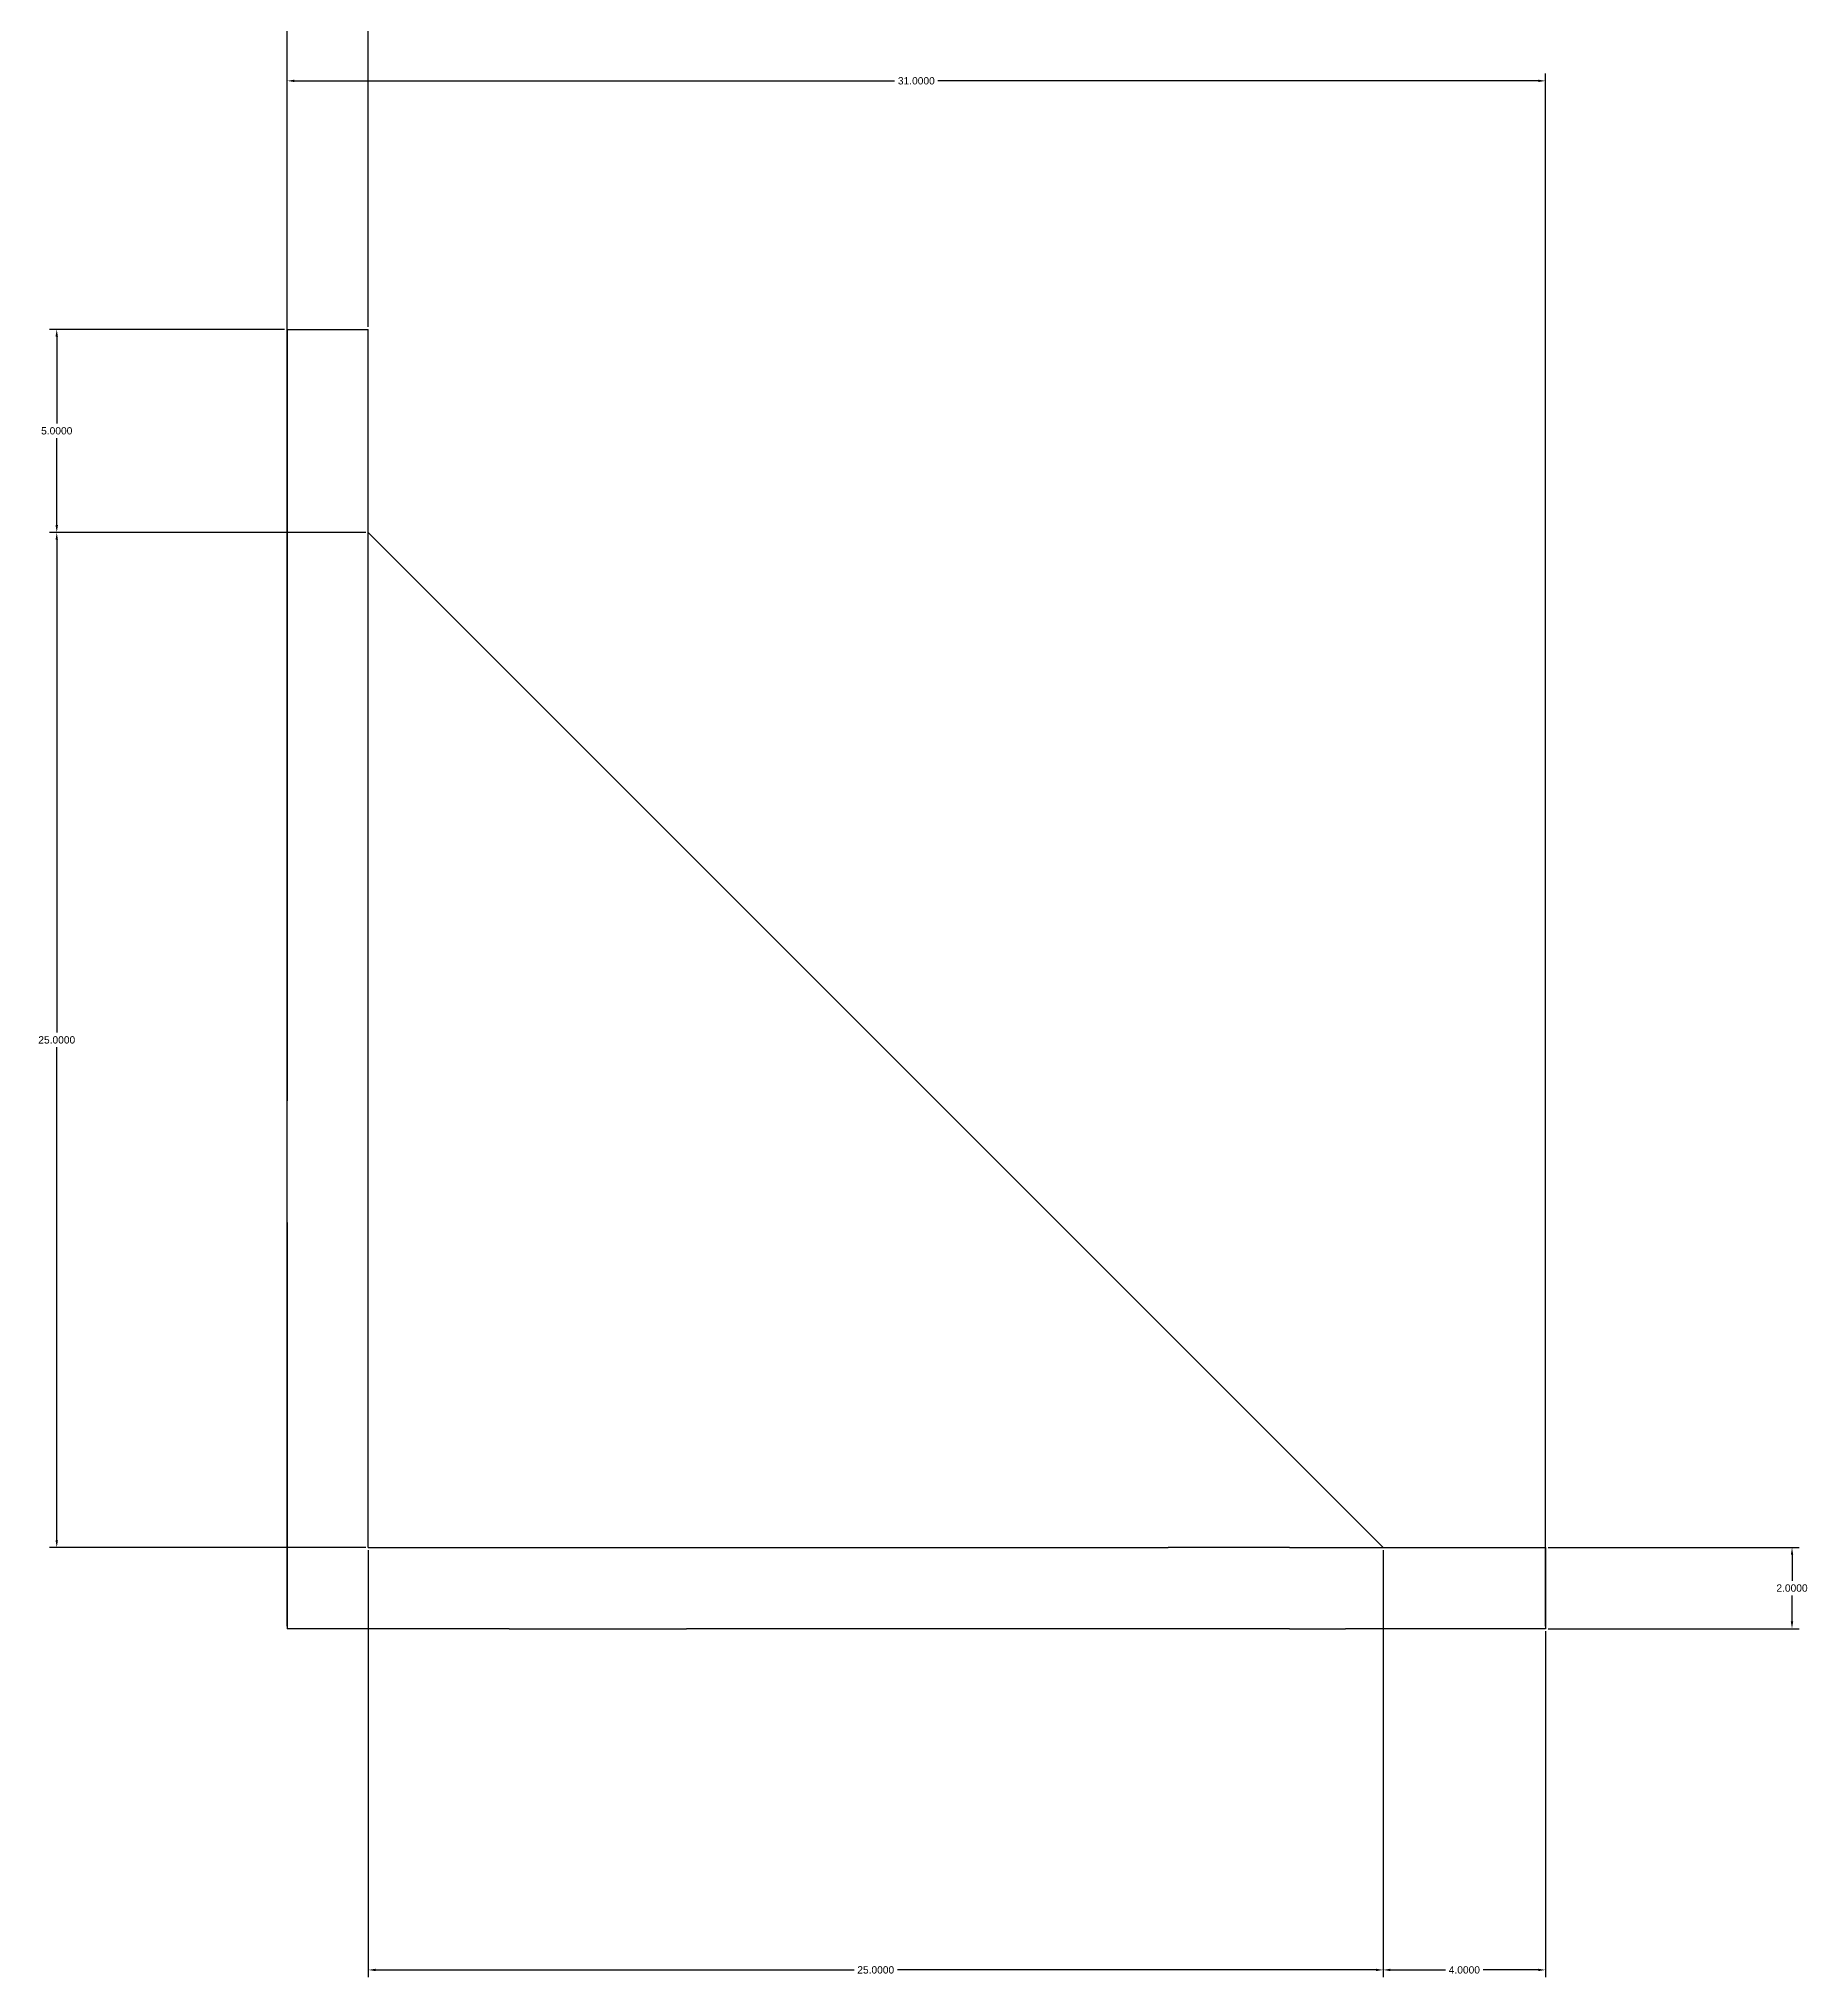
# Model space of a CAD drawing. Header units: millimetres. Extents: x -7 to 1163, y -7 to 637.
# Drawn here: x 113.84 to 157.4, y 335.95 to 383.69 of the extents above; entities that cross this region are included whole.
import ezdxf

# ---------------------------------------------------------------- set-up
doc = ezdxf.new("R2010")
doc.units = ezdxf.units.MM
doc.layers.get('DEFPOINTS').update_dxf_attribs({"lineweight": 18})
doc.layers.add('DIM', color=1, linetype='Continuous', lineweight=18)
doc.styles.get("Standard").update_dxf_attribs({"font": 'arial.ttf'})
doc.dimstyles.get("Standard").update_dxf_attribs({"dimtxt": 0.18, "dimasz": 0.18, "dimexe": 0.18, "dimexo": 0.0625, "dimgap": 0.09, "dimtad": 0, "dimtih": 1, "dimtoh": 1, "dimdec": 4, "dimzin": 0, "dimdsep": 46, "dimtxsty": 'Standard', "dimcen": 0.09, "dimadec": 0, "dimazin": 0, "dimtfac": 1, "dimtdec": 4, "dimtofl": 0, "dimtmove": 0, "dimatfit": 3, "dimfxl": 1, "dimtolj": 1, "dimtzin": 0, "dimarcsym": 0})

# ---------------------------------------------------------------- blocks, each defined once
blk = doc.blocks.new('*D112')
at = {"layer": 'DEFPOINTS', "color": 0, "ltscale": 5, "transparency": 16777216}
for p in [(150.953, 382.65), (119.953, 344.53), (150.953, 344.53)]:
    blk.add_point(p, dxfattribs=at)
at = {"layer": 'DIM', "color": 0, "lineweight": -2, "ltscale": 5, "transparency": 16777216}
for p, q in [((119.953, 344.592), (119.953, 382.83)), ((120.133, 382.65), (134.919, 382.65)), ((150.773, 382.65), (135.986, 382.65)), ((150.953, 344.592), (150.953, 382.83))]:
    blk.add_line(p, q, dxfattribs=at)
at = {"layer": 'DIM', "color": 0, "ltscale": 5, "transparency": 16777216}
for points in [[(120.133, 382.68), (120.133, 382.62), (119.953, 382.65)], [(150.773, 382.68), (150.773, 382.62), (150.953, 382.65)]]:
    blk.add_solid(points, dxfattribs=at)
at = {"layer": 'DIM', "color": 0, "ltscale": 5, "transparency": 16777216, "insert": (135.453, 382.65), "char_height": 0.18, "attachment_point": 5}
blk.add_mtext('\\A1;31.0000', dxfattribs=at)
blk = doc.blocks.new('*D113')
at = {"layer": 'DEFPOINTS', "color": 0, "ltscale": 5, "transparency": 16777216}
for p in [(121.953, 391.397), (119.953, 376.53), (121.953, 376.53)]:
    blk.add_point(p, dxfattribs=at)
at = {"layer": 'DIM', "color": 0, "lineweight": -2, "ltscale": 5, "transparency": 16777216}
for p, q in [((119.953, 376.592), (119.953, 391.577)), ((121.953, 376.592), (121.953, 391.577)), ((120.133, 391.397), (121.773, 391.397)), ((121.953, 391.397), (122.133, 391.397))]:
    blk.add_line(p, q, dxfattribs=at)
at = {"layer": 'DIM', "color": 0, "ltscale": 5, "transparency": 16777216}
for points in [[(120.133, 391.427), (120.133, 391.367), (119.953, 391.397)], [(121.773, 391.427), (121.773, 391.367), (121.953, 391.397)]]:
    blk.add_solid(points, dxfattribs=at)
at = {"layer": 'DIM', "color": 0, "ltscale": 5, "transparency": 16777216, "insert": (122.598, 391.397), "char_height": 0.18, "attachment_point": 5}
blk.add_mtext('\\A1;2.0000', dxfattribs=at)
blk = doc.blocks.new('*D114')
at = {"layer": 'DEFPOINTS', "color": 0, "ltscale": 5, "transparency": 16777216}
for p in [(121.953, 346.53), (146.953, 346.53), (146.953, 336.126)]:
    blk.add_point(p, dxfattribs=at)
at = {"layer": 'DIM', "color": 0, "lineweight": -2, "ltscale": 5, "transparency": 16777216}
for p, q in [((121.953, 346.467), (121.953, 335.946)), ((146.953, 346.467), (146.953, 335.946)), ((122.133, 336.126), (133.918, 336.126)), ((146.773, 336.126), (134.987, 336.126))]:
    blk.add_line(p, q, dxfattribs=at)
at = {"layer": 'DIM', "color": 0, "ltscale": 5, "transparency": 16777216}
for points in [[(122.133, 336.156), (122.133, 336.096), (121.953, 336.126)], [(146.773, 336.156), (146.773, 336.096), (146.953, 336.126)]]:
    blk.add_solid(points, dxfattribs=at)
at = {"layer": 'DIM', "color": 0, "ltscale": 5, "transparency": 16777216, "insert": (134.453, 336.126), "char_height": 0.18, "attachment_point": 5}
blk.add_mtext('\\A1;25.0000', dxfattribs=at)
blk = doc.blocks.new('*D115')
at = {"layer": 'DEFPOINTS', "color": 0, "ltscale": 5, "transparency": 16777216}
for p in [(146.953, 346.53), (150.953, 344.53), (150.953, 336.126)]:
    blk.add_point(p, dxfattribs=at)
at = {"layer": 'DIM', "color": 0, "lineweight": -2, "ltscale": 5, "transparency": 16777216}
for p, q in [((146.953, 346.467), (146.953, 335.946)), ((150.953, 344.467), (150.953, 335.946)), ((147.133, 336.126), (148.486, 336.126)), ((150.773, 336.126), (149.42, 336.126))]:
    blk.add_line(p, q, dxfattribs=at)
at = {"layer": 'DIM', "color": 0, "ltscale": 5, "transparency": 16777216}
for points in [[(147.133, 336.156), (147.133, 336.096), (146.953, 336.126)], [(150.773, 336.156), (150.773, 336.096), (150.953, 336.126)]]:
    blk.add_solid(points, dxfattribs=at)
at = {"layer": 'DIM', "color": 0, "ltscale": 5, "transparency": 16777216, "insert": (148.953, 336.126), "char_height": 0.18, "attachment_point": 5}
blk.add_mtext('\\A1;4.0000', dxfattribs=at)
blk = doc.blocks.new('*D116')
at = {"layer": 'DEFPOINTS', "color": 0, "ltscale": 5, "transparency": 16777216}
for p in [(114.279, 371.53), (121.953, 371.53), (121.953, 346.53)]:
    blk.add_point(p, dxfattribs=at)
at = {"layer": 'DIM', "color": 0, "lineweight": -2, "ltscale": 5, "transparency": 16777216}
for p, q in [((121.89, 371.53), (114.099, 371.53)), ((114.279, 371.35), (114.279, 359.212)), ((114.279, 346.71), (114.279, 358.848)), ((121.89, 346.53), (114.099, 346.53))]:
    blk.add_line(p, q, dxfattribs=at)
at = {"layer": 'DIM', "color": 0, "ltscale": 5, "transparency": 16777216}
for points in [[(114.249, 371.35), (114.309, 371.35), (114.279, 371.53)], [(114.249, 346.71), (114.309, 346.71), (114.279, 346.53)]]:
    blk.add_solid(points, dxfattribs=at)
at = {"layer": 'DIM', "color": 0, "ltscale": 5, "transparency": 16777216, "insert": (114.279, 359.03), "char_height": 0.18, "attachment_point": 5}
blk.add_mtext('\\A1;25.0000', dxfattribs=at)
blk = doc.blocks.new('*D117')
at = {"layer": 'DEFPOINTS', "color": 0, "ltscale": 5, "transparency": 16777216}
for p in [(114.279, 376.53), (119.953, 376.53), (121.953, 371.53)]:
    blk.add_point(p, dxfattribs=at)
at = {"layer": 'DIM', "color": 0, "lineweight": -2, "ltscale": 5, "transparency": 16777216}
for p, q in [((119.89, 376.53), (114.099, 376.53)), ((114.279, 376.35), (114.279, 374.212)), ((114.279, 371.71), (114.279, 373.848)), ((121.89, 371.53), (114.099, 371.53))]:
    blk.add_line(p, q, dxfattribs=at)
at = {"layer": 'DIM', "color": 0, "ltscale": 5, "transparency": 16777216}
for points in [[(114.249, 376.35), (114.309, 376.35), (114.279, 376.53)], [(114.249, 371.71), (114.309, 371.71), (114.279, 371.53)]]:
    blk.add_solid(points, dxfattribs=at)
at = {"layer": 'DIM', "color": 0, "ltscale": 5, "transparency": 16777216, "insert": (114.279, 374.03), "char_height": 0.18, "attachment_point": 5}
blk.add_mtext('\\A1;5.0000', dxfattribs=at)
blk = doc.blocks.new('*D118')
at = {"layer": 'DEFPOINTS', "color": 0, "ltscale": 5, "transparency": 16777216}
for p in [(150.953, 346.53), (150.953, 344.53), (157.024, 344.53)]:
    blk.add_point(p, dxfattribs=at)
at = {"layer": 'DIM', "color": 0, "lineweight": -2, "ltscale": 5, "transparency": 16777216}
for p, q in [((151.015, 346.53), (157.204, 346.53)), ((157.024, 346.35), (157.024, 345.712)), ((157.024, 344.71), (157.024, 345.348)), ((151.015, 344.53), (157.204, 344.53))]:
    blk.add_line(p, q, dxfattribs=at)
at = {"layer": 'DIM', "color": 0, "ltscale": 5, "transparency": 16777216}
for points in [[(156.994, 346.35), (157.054, 346.35), (157.024, 346.53)], [(156.994, 344.71), (157.054, 344.71), (157.024, 344.53)]]:
    blk.add_solid(points, dxfattribs=at)
at = {"layer": 'DIM', "color": 0, "ltscale": 5, "transparency": 16777216, "insert": (157.024, 345.53), "char_height": 0.18, "attachment_point": 5}
blk.add_mtext('\\A1;2.0000', dxfattribs=at)

msp = doc.modelspace()

# ---------------------------------------------------------------- linework, layer by layer
for p, q in [((119.95266, 376.52984), (121.95266, 376.52984)), ((119.95266, 376.52984), (119.95266, 372.52982)), ((121.95266, 372.52959), (121.95266, 376.52984)), ((119.95266, 372.52982), (119.95266, 369.52985)), ((121.95266, 371.52984), (121.95266, 372.52959)), ((121.95266, 371.52984), (146.95266, 346.52984)), ((121.95266, 369.52985), (121.95266, 371.52984)), ((119.95266, 369.52985), (119.95266, 357.52982)), ((121.95266, 357.52982), (121.95266, 369.52985)), ((119.95266, 354.52985), (119.95266, 357.52982)), ((121.95266, 354.52985), (121.95266, 357.52982)), ((119.95266, 354.52985), (119.95266, 344.52984)), ((121.95266, 346.52984), (121.95266, 354.52985)), ((121.95266, 346.52984), (125.42449, 346.52984)), ((125.42449, 346.52984), (125.77545, 346.52984)), ((125.77545, 346.52984), (126.80442, 346.52984)), ((126.80442, 346.52984), (129.79006, 346.52984)), ((129.79006, 346.52984), (141.65891, 346.52984)), ((144.64455, 346.52984), (141.65891, 346.52984)), ((144.64455, 346.52984), (145.67352, 346.52984)), ((145.67352, 346.52984), (146.02449, 346.52984)), ((146.02449, 346.52984), (146.95266, 346.52984)), ((146.95266, 346.52984), (150.95266, 346.52984)), ((150.95266, 346.52984), (150.95266, 344.52984)), ((125.42449, 344.52984), (119.95266, 344.52984)), ((125.42449, 344.52984), (125.77545, 344.52984)), ((125.77545, 344.52984), (126.80442, 344.52984)), ((126.80442, 344.52984), (129.79006, 344.52984)), ((141.65891, 344.52984), (129.79006, 344.52984)), ((144.64455, 344.52984), (141.65891, 344.52984)), ((144.64455, 344.52984), (145.67352, 344.52984)), ((145.67352, 344.52984), (146.02449, 344.52984)), ((150.95266, 344.52984), (146.02449, 344.52984))]:
    msp.add_line(p, q)

# ---------------------------------------------------------------- dimensions: what is measured, and where the dimension line sits
at = {"layer": 'DIM', "ltscale": 5}
dim = msp.add_linear_dim(base=(121.95266, 391.39655), p1=(119.95266, 376.52984), p2=(121.95266, 376.52984), dimstyle='Standard', dxfattribs=at)
dim.commit()
dim.dimension.update_dxf_attribs({"geometry": '*D113', "text_midpoint": (122.59752, 391.39655), "dimtype": 160})
for base, p1, p2, picture, middle in [((150.95266, 382.65021), (119.95266, 344.52984), (150.95266, 344.52984), '*D112', (135.45266, 382.65021)), ((146.95266, 336.12614), (121.95266, 346.52984), (146.95266, 346.52984), '*D114', (134.45266, 336.12614)), ((150.95266, 336.12614), (146.95266, 346.52984), (150.95266, 344.52984), '*D115', (148.95266, 336.12614))]:
    dim = msp.add_linear_dim(base=base, p1=p1, p2=p2, dimstyle='Standard', dxfattribs=at)
    dim.commit()
    dim.dimension.update_dxf_attribs({"geometry": picture, "text_midpoint": middle})
for base, p1, p2, picture, middle in [((114.27899, 376.52984), (121.95266, 371.52984), (119.95266, 376.52984), '*D117', (114.27899, 374.02984)), ((114.27899, 371.52984), (121.95266, 346.52984), (121.95266, 371.52984), '*D116', (114.27899, 359.02984)), ((157.02433, 344.52984), (150.95266, 346.52984), (150.95266, 344.52984), '*D118', (157.02433, 345.52984))]:
    dim = msp.add_linear_dim(base=base, p1=p1, p2=p2, angle=90, dimstyle='Standard', dxfattribs=at)
    dim.commit()
    dim.dimension.update_dxf_attribs({"geometry": picture, "text_midpoint": middle})

doc.saveas('drawing.dxf')
